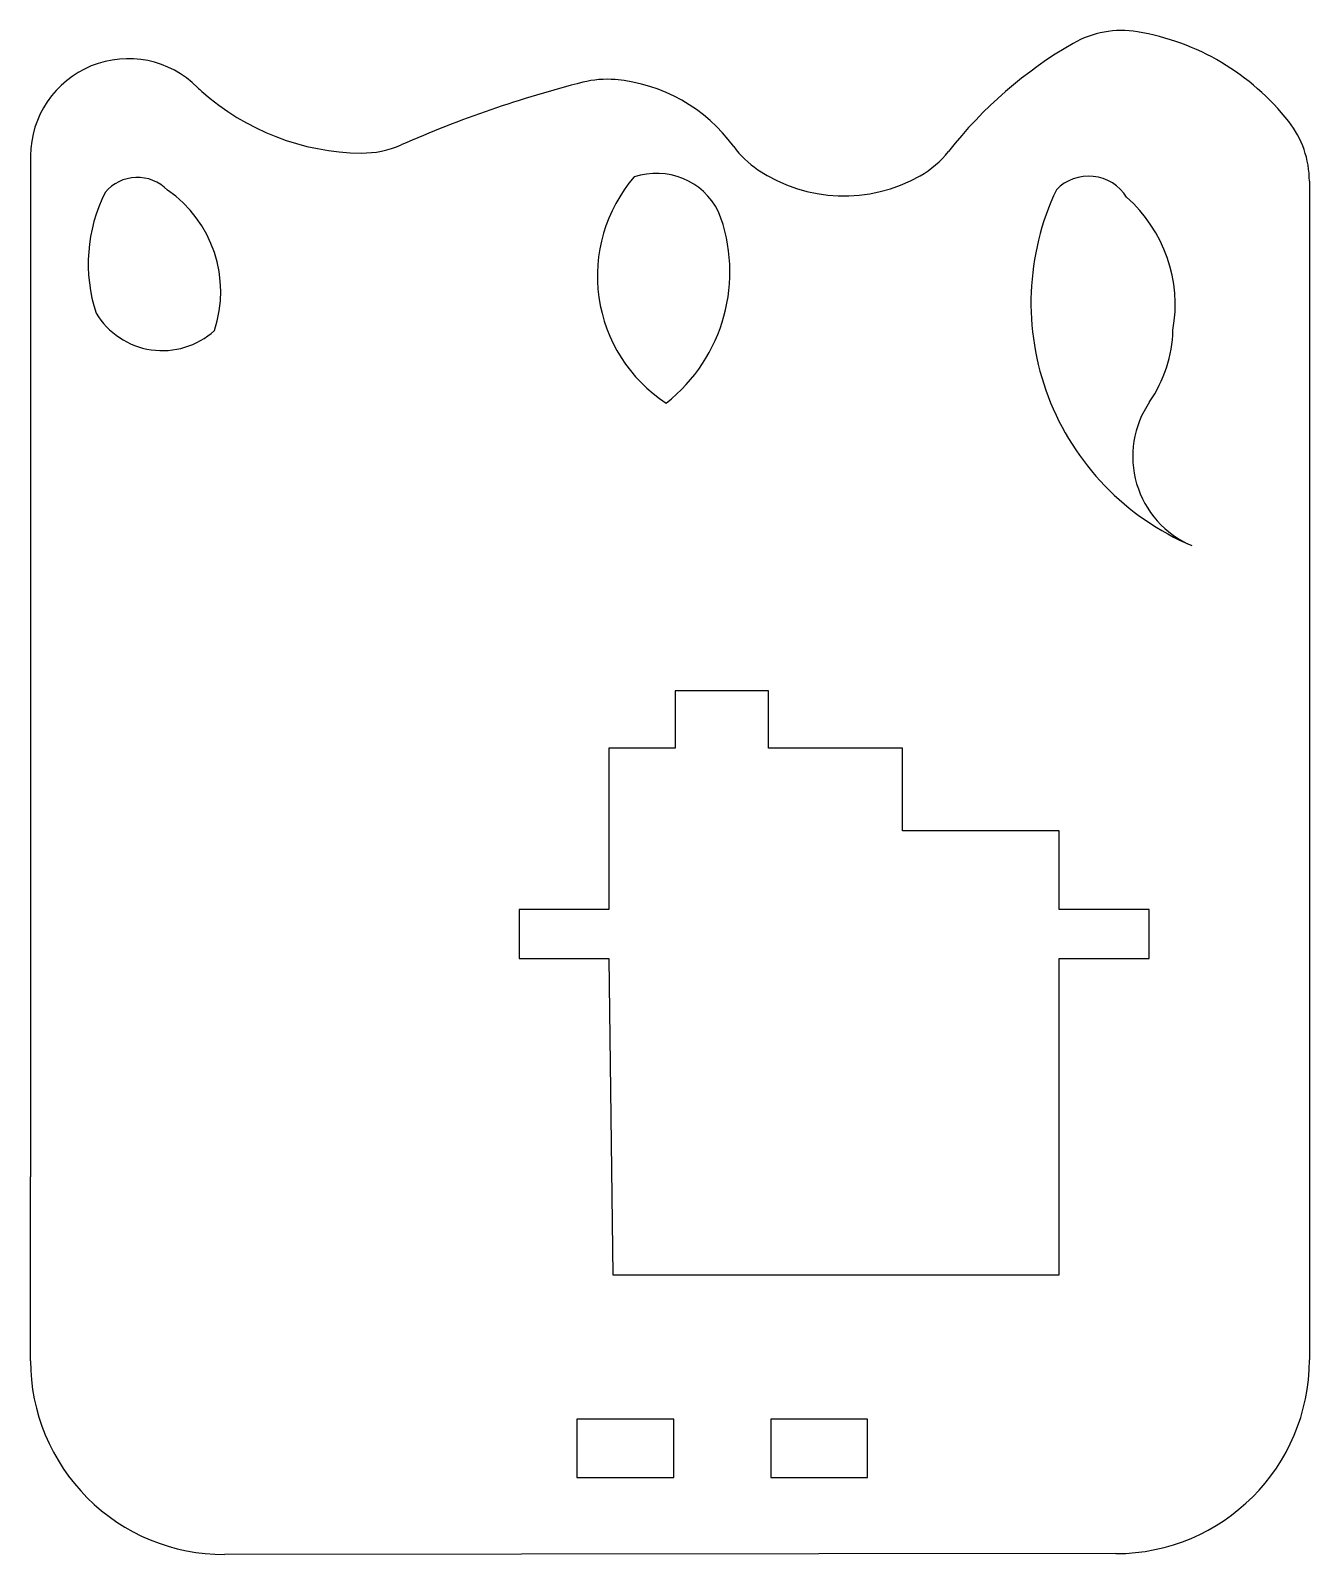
# Model space of a CAD drawing. Header units: millimetres. Extents: x 5 to 71, y -22.3 to 56.4.
import ezdxf

# ---------------------------------------------------------------- set-up
doc = ezdxf.new("R2010")
doc.units = ezdxf.units.MM
doc.layers.add('Corte exterior', color=1, linetype='Continuous', true_color=0xff0000)
doc.layers.add('grabado linea medio', color=3, linetype='Continuous', true_color=0x00ff00)

msp = doc.modelspace()

# ---------------------------------------------------------------- linework, layer by layer
at = {"layer": 'Corte exterior'}
for p, q in [((4.976, 49.885), (4.976, 40.425)), ((70.976, 48.569), (70.976, -12.27)), ((4.976, 40.425), (4.976, -2.813)), ((4.976, -12.316), (4.976, -2.813)), ((70.979, -5.431), (70.982, -10.431)), ((33.176, -15.335), (33.176, -18.335)), ((38.176, -15.335), (33.176, -15.335)), ((38.176, -18.335), (38.176, -15.335)), ((43.176, -15.335), (43.176, -18.335)), ((48.176, -15.335), (43.176, -15.335)), ((48.176, -18.335), (48.176, -15.335)), ((33.176, -18.335), (38.176, -18.335)), ((43.176, -18.335), (48.176, -18.335)), ((60.988, -22.27), (14.986, -22.316))]:
    msp.add_line(p, q, dxfattribs=at)
for centre, radius, start, end in [((61.278, 51.353), 5, 80.56108, 120.01241), ((60.04, 43.907), 12.548, 38.14507, 80.56108), ((70.007, 36.241), 22.452, 120.01241, 141.84121), ((10.025, 49.847), 5.049, 44.9112, 179.57865), ((48.299, -4.516), 60.051, 104.28371, 113.75346), ((34.716, 48.834), 5, 84.97329, 104.28371), ((34.41, 45.351), 8.497, 36.18506, 84.97329), ((17.142, 56.942), 5, 224.9112, 228.29432), ((22.177, 62.593), 12.568, 228.29432, 269.38449), ((65.976, 48.569), 5, 0, 38.14507), ((22.096, 55.025), 5, 269.38449, 293.75346), ((45.303, 53.319), 5, 216.18506, 236.12967), ((48.421, 53.202), 5, 299.58652, 321.84121), ((42.062, 43.679), 7.832, 139.24903, 236.88409), ((37.28, 45.389), 3.591, 26.62896, 108.68555), ((46.957, 55.782), 7.966, 236.12967, 299.58652), ((59.581, 46.522), 2.314, 31.95007, 135.90502), ((16.209, 44.31), 8.253, 153.48593, 197.97828), ((10.493, 46.586), 2.184, 44.5693, 139.8359), ((8.42, 42.878), 6.373, 341.56932, 55.30058), ((70.225, 42.299), 13.619, 154.63622, 247.01829), ((56.633, 42.187), 7.419, 349.86469, 48.54325), ((32.452, 43.891), 8.618, 308.21484, 21.13986), ((11.783, 43.828), 3.999, 211.10326, 312.14822), ((57.003, 41.097), 6.937, 325.66387, 358.21235), ((66.86, 34.365), 5, 145.66387, 247.01829), ((14.976, -12.316), 10, 180, 270.05581), ((60.976, -12.27), 10, 270.06758, 0)]:
    msp.add_arc(centre, radius, start, end, dxfattribs=at)
at = {"layer": 'grabado linea medio'}
for p, q in [((38.254, 22.265), (38.254, 19.315)), ((43.054, 22.265), (38.254, 22.265)), ((43.054, 19.315), (43.054, 22.265)), ((34.829, 19.315), (34.829, 10.975)), ((38.254, 19.315), (34.829, 19.315)), ((49.979, 19.315), (43.054, 19.315)), ((49.979, 15.035), (49.979, 19.315)), ((58.059, 15.035), (49.979, 15.035)), ((58.059, 10.975), (58.059, 15.035)), ((30.189, 10.975), (30.189, 8.455)), ((34.829, 10.975), (30.189, 10.975)), ((62.699, 10.975), (58.059, 10.975)), ((62.699, 8.455), (62.699, 10.975)), ((30.189, 8.455), (34.831, 8.455)), ((34.831, 8.455), (35.031, -7.885)), ((58.059, 8.455), (62.699, 8.455)), ((58.059, -7.885), (58.059, 8.455)), ((35.031, -7.885), (58.059, -7.885))]:
    msp.add_line(p, q, dxfattribs=at)

doc.saveas('drawing.dxf')
